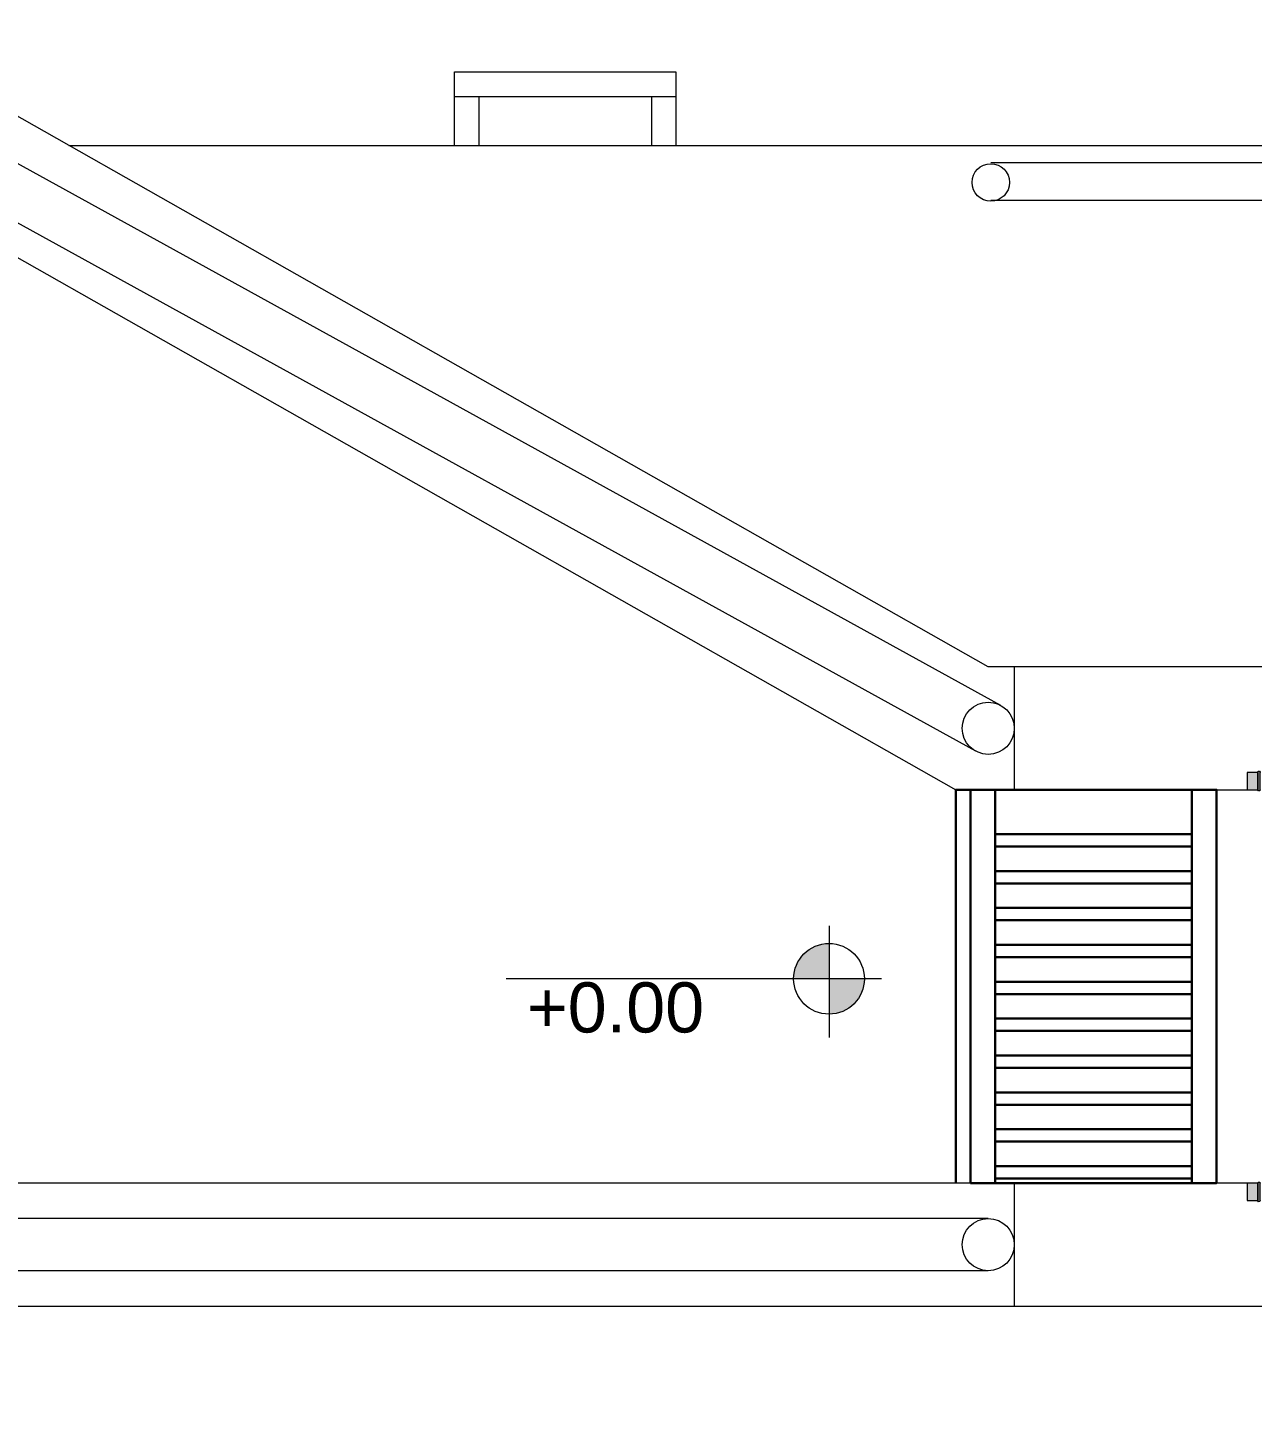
# Model space of a CAD drawing. Header units: metres. Extents: x 5 to 242, y -3 to 162.
# Drawn here: x 36.972 to 39.462, y 107.014 to 109.814 of the extents above; entities that cross this region are included whole.
import ezdxf

# ---------------------------------------------------------------- set-up
doc = ezdxf.new("R2010")
doc.units = ezdxf.units.M
doc.layers.add('1053_ARQ_BASE_MATADOURO_2_dwg', color=7, linetype='Continuous', lineweight=5, true_color=0x767676)
doc.layers.add('A-PISO', color=7, linetype='Continuous', lineweight=5)
doc.layers.add('P-PIPE', color=7, linetype='Continuous', lineweight=5)
doc.styles.add('Arial_1', font='arial.ttf', dxfattribs={"height": 0.102})

# ---------------------------------------------------------------- blocks, each defined once
blk = doc.blocks.new('AÇO_Tampão Com Rebordo - AÇO_Tampão Com Rebordo-3707446-CURRAL BOVINO')
at = {"layer": 'P-PIPE', "true_color": 0x7f7f7f}
blk.add_hatch(color=8, dxfattribs=at).paths.add_polyline_path([(0.0218, 0.0177), (0.0218, -0.0177), (0, -0.0177), (0, 0.0177), (0.0046, 0.0177)])
h = blk.add_hatch(color=8, dxfattribs=at)
h.paths.add_polyline_path([(0.0243, 0.0198), (0.0268, 0.0177), (0.0268, -0.0177), (0.0243, -0.0198), (0.0218, -0.0177), (0.0218, 0.0177), (0.0232, 0.0189)])
h.paths.add_polyline_path([(0.0268, -0.0151), (0.0248, -0.0177), (0.0266, -0.0153)])
at = {"layer": 'P-PIPE'}
for p, q in [((0, 0.0177), (0.0218, 0.0177)), ((0, -0.0177), (0, 0.0177)), ((0.0218, 0.0177), (0.0218, -0.0177)), ((0.0218, -0.0177), (0, -0.0177))]:
    blk.add_line(p, q, dxfattribs=at)
at = {"layer": 'P-PIPE', "flags": 128}
for points in [[(0.0268, 0.0177), (0.0257, 0.0198), (0.0233, 0.02), (0.0218, 0.0181), (0.0218, 0.0177)], [(0.0218, -0.0177), (0.0218, -0.0137), (0.0218, -0.0036), (0.0218, 0.0082), (0.0218, 0.0162), (0.0218, 0.0177)], [(0.0268, 0.0177), (0.0268, 0.0137), (0.0268, 0.0036), (0.0268, -0.0082), (0.0268, -0.0162), (0.0268, -0.0177)], [(0.0218, -0.0177), (0.0229, -0.0198), (0.0253, -0.02), (0.0268, -0.0181), (0.0268, -0.0177)]]:
    blk.add_lwpolyline(points, dxfattribs=at)
blk = doc.blocks.new('AÇO_Tampão Com Rebordo - AÇO_Tampão Com Rebordo-V24-CURRAL BOVINO')
at = {"layer": 'P-PIPE', "true_color": 0x7f7f7f}
blk.add_hatch(color=8, dxfattribs=at).paths.add_polyline_path([(0, 0.0177), (0.0218, 0.0177), (0.0218, -0.0177), (0, -0.0177), (0, 0.0167)])
h = blk.add_hatch(color=8, dxfattribs=at)
h.paths.add_polyline_path([(0.0243, 0.0198), (0.0268, 0.0177), (0.0268, -0.0177), (0.0243, -0.0198), (0.0218, -0.0177), (0.0218, 0.0177), (0.0232, 0.0189)])
h.paths.add_polyline_path([(0.0268, -0.0151), (0.0248, -0.0177), (0.0266, -0.0153)])
at = {"layer": 'P-PIPE'}
for p, q in [((0, 0.0177), (0.0218, 0.0177)), ((0, -0.0177), (0, 0.0177)), ((0.0218, 0.0177), (0.0218, -0.0177)), ((0.0218, -0.0177), (0, -0.0177))]:
    blk.add_line(p, q, dxfattribs=at)
at = {"layer": 'P-PIPE', "flags": 128}
for points in [[(0.0268, 0.0177), (0.0257, 0.0198), (0.0233, 0.02), (0.0218, 0.0181), (0.0218, 0.0177)], [(0.0218, -0.0177), (0.0218, -0.0137), (0.0218, -0.0036), (0.0218, 0.0082), (0.0218, 0.0162), (0.0218, 0.0177)], [(0.0268, 0.0177), (0.0268, 0.0137), (0.0268, 0.0036), (0.0268, -0.0082), (0.0268, -0.0162), (0.0268, -0.0177)], [(0.0218, -0.0177), (0.0229, -0.0198), (0.0253, -0.02), (0.0268, -0.0181), (0.0268, -0.0177)]]:
    blk.add_lwpolyline(points, dxfattribs=at)
blk = doc.blocks.new('1053_ARQ_BASE_MATADOURO_2_dwg-3637054-CURRAL BOVINO')
at = {"layer": 'A-PISO', "true_color": 0xe2e2e2}
h = blk.add_hatch(color=254, dxfattribs=at)
h.paths.add_polyline_path([(139.5074, 74.6938), (139.5074, 74.7657), (139.4888, 74.7632), (139.4714, 74.756), (139.4565, 74.7446), (139.4451, 74.7297), (139.4379, 74.7124), (139.4355, 74.6938), (139.4888, 74.6938)])
h.paths.add_polyline_path([(139.5074, 74.6219), (139.5233, 74.6237), (139.5385, 74.6291), (139.5522, 74.6376), (139.5635, 74.649), (139.5721, 74.6626), (139.5774, 74.6778), (139.5792, 74.6938), (139.5074, 74.6938), (139.5074, 74.6237)])
at = {"layer": 'A-PISO', "color": 253, "true_color": 0xaaaaaa}
for p, q in [((139.8567, 75.2496), (137.4988, 76.5496)), ((138.7463, 76.4882), (139.1963, 76.4882)), ((138.7963, 76.3882), (138.7963, 76.4882)), ((139.1463, 76.4882), (139.1463, 76.3882)), ((139.8056, 75.1567), (137.4476, 76.4567)), ((137.9622, 76.3882), (143.2571, 76.3882)), ((143.2571, 76.353), (139.8363, 76.353)), ((143.2571, 76.2768), (139.8363, 76.2768)), ((139.8311, 75.1502), (139.8311, 75.1502)), ((139.5074, 74.8013), (139.5074, 74.5741)), ((139.6138, 74.6938), (138.8509, 74.6938)), ((139.8841, 74.2782), (139.8841, 74.0282)), ((139.8311, 74.2062), (127.1431, 74.2062)), ((139.8311, 74.1002), (127.1431, 74.1002))]:
    blk.add_line(p, q, dxfattribs=at)
at = {"layer": 'A-PISO', "color": 253, "lineweight": 30, "true_color": 0xaaaaaa}
for p, q in [((140.2452, 74.9878), (139.8452, 74.9878)), ((140.2452, 74.9628), (139.8452, 74.9628)), ((140.2452, 74.9128), (139.8452, 74.9128)), ((140.2452, 74.8878), (139.8452, 74.8878)), ((140.2452, 74.8378), (139.8452, 74.8378)), ((140.2452, 74.8128), (139.8452, 74.8128)), ((140.2452, 74.7628), (139.8452, 74.7628)), ((140.2452, 74.7378), (139.8452, 74.7378)), ((140.2452, 74.6878), (139.8452, 74.6878)), ((140.2452, 74.6628), (139.8452, 74.6628)), ((140.2452, 74.6128), (139.8452, 74.6128)), ((140.2452, 74.5878), (139.8452, 74.5878)), ((140.2452, 74.5378), (139.8452, 74.5378)), ((140.2452, 74.5128), (139.8452, 74.5128)), ((140.2452, 74.4628), (139.8452, 74.4628)), ((140.2452, 74.4378), (139.8452, 74.4378)), ((140.2452, 74.3878), (139.8452, 74.3878)), ((140.2452, 74.3628), (139.8452, 74.3628)), ((140.2452, 74.3128), (139.8452, 74.3128)), ((140.2452, 74.2878), (139.8452, 74.2878))]:
    blk.add_line(p, q, dxfattribs=at)
at = {"layer": 'A-PISO', "color": 253, "true_color": 0xaaaaaa, "flags": 128}
for points in [[(143.2571, 75.3282), (139.8841, 75.3282), (139.8311, 75.3282), (137.5391, 76.6282), (134.9928, 76.6282), (134.9928, 76.3782), (137.4732, 76.3782), (139.7652, 75.0782)], [(138.7463, 76.3882), (138.7463, 76.5382), (139.1963, 76.5382), (139.1963, 76.3882)], [(139.8841, 75.3282), (139.8841, 75.0782), (140.3573, 75.0782)], [(140.3573, 74.2782), (139.8841, 74.2782), (127.1431, 74.2782)], [(127.1431, 71.0282), (127.1431, 74.0282), (139.8841, 74.0282), (143.2571, 74.0282)]]:
    blk.add_lwpolyline(points, dxfattribs=at)
at = {"layer": 'A-PISO', "color": 253, "lineweight": 30, "true_color": 0xaaaaaa, "flags": 128}
for points in [[(139.7652, 74.2782), (139.7652, 75.0782), (139.8841, 75.0782)], [(139.7952, 75.0782), (140.2952, 75.0782), (140.2952, 74.2782), (139.7952, 74.2782), (139.7952, 75.0782), (139.7952, 74.2782)]]:
    blk.add_lwpolyline(points, dxfattribs=at)
blk.add_lwpolyline([(139.8452, 75.0782), (140.2452, 75.0782), (140.2452, 74.2782), (139.8452, 74.2782)], close=True, dxfattribs=at)
at = {"layer": 'A-PISO', "color": 253, "true_color": 0xaaaaaa}
for centre, radius in [((139.8363, 76.3132), 0.0381), ((139.8311, 75.2032), 0.053), ((139.5074, 74.6938), 0.0719), ((139.8311, 74.1532), 0.053)]:
    blk.add_circle(centre, radius, dxfattribs=at)
at = {"layer": 'A-PISO', "insert": (138.893, 74.6866), "char_height": 0.102, "width": 0.430791, "attachment_point": 1, "line_spacing_factor": 0.941778, "style": 'Arial_1'}
blk.add_mtext('+0.00', dxfattribs=at)

msp = doc.modelspace()

# ---------------------------------------------------------------- block references
at = {"layer": '1053_ARQ_BASE_MATADOURO_2_dwg', "color": 253, "true_color": 0xaaaaaa}
msp.add_blockref('1053_ARQ_BASE_MATADOURO_2_dwg-3637054-CURRAL BOVINO', (-100.9065, 33.186), dxfattribs=at)
at = {"layer": 'P-PIPE', "extrusion": (0, 0, -1), "rotation": 180}
for name, p in [('AÇO_Tampão Com Rebordo - AÇO_Tampão Com Rebordo-V24-CURRAL BOVINO', (-39.4508, 108.2819)), ('AÇO_Tampão Com Rebordo - AÇO_Tampão Com Rebordo-3707446-CURRAL BOVINO', (-39.4508, 107.4465))]:
    msp.add_blockref(name, p, dxfattribs=at)

doc.saveas('drawing.dxf')
